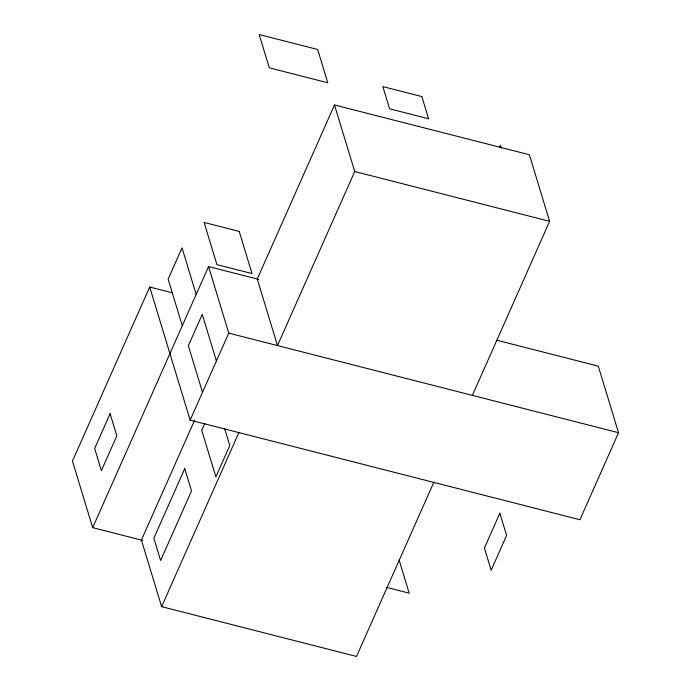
<?xml version="1.0" encoding="UTF-8"?>
<svg xmlns="http://www.w3.org/2000/svg" width="691" height="691" viewBox="0 0 691 691"><rect width="100%" height="100%" fill="white"/><g stroke="black" fill="none" stroke-linecap="round" stroke-linejoin="round"><path stroke-width="1.04" d="M172.629 292.88L149.705 287.024L72.46 461.078L92.689 527.639L142.709 540.422M92.689 527.639L208.544 266.562L258.702 279.38M496.95 340.257L598.311 366.152L618.54 432.721L579.922 519.744L190.155 420.154L228.773 333.131L208.544 266.562M194.646 420.119L141.405 540.086L161.634 606.655L356.513 656.45L433.758 482.396M334.504 104.963L257.268 279.009L277.488 345.578L354.733 171.523L334.504 104.963L529.392 154.758L549.613 221.319L472.376 395.373M204.778 423.453L201.737 430.303L215.894 476.902L229.801 445.574L224.566 428.351M161.634 606.655L238.87 432.601M499.602 147.123L500.457 145.188L501.381 148.211M354.733 171.523L549.613 221.319M228.773 333.131L618.54 432.721M386.217 587.29L409.184 593.163L399.078 559.874M196.184 294.409L182.027 247.819L168.129 279.147L182.286 325.737M216.413 360.978L202.256 314.379L188.349 345.707L202.506 392.307M149.705 287.024L190.155 420.154M110.102 413.641L94.65 448.45L101.396 470.64L116.839 435.831L110.102 413.641M184.747 468.593L153.851 538.22L160.623 560.513L191.519 490.895L184.747 468.593M499.869 513.232L484.417 548.041L491.163 570.23L506.607 535.421L499.869 513.232M317.653 49.484L259.185 34.55L269.3 67.83L327.767 82.773L317.653 49.484M421.838 96.576L382.857 86.617L389.603 108.807L428.575 118.766L421.838 96.576M239.216 231.416L204.13 222.459L216.939 264.618L252.025 273.576L239.216 231.416"/></g></svg>
